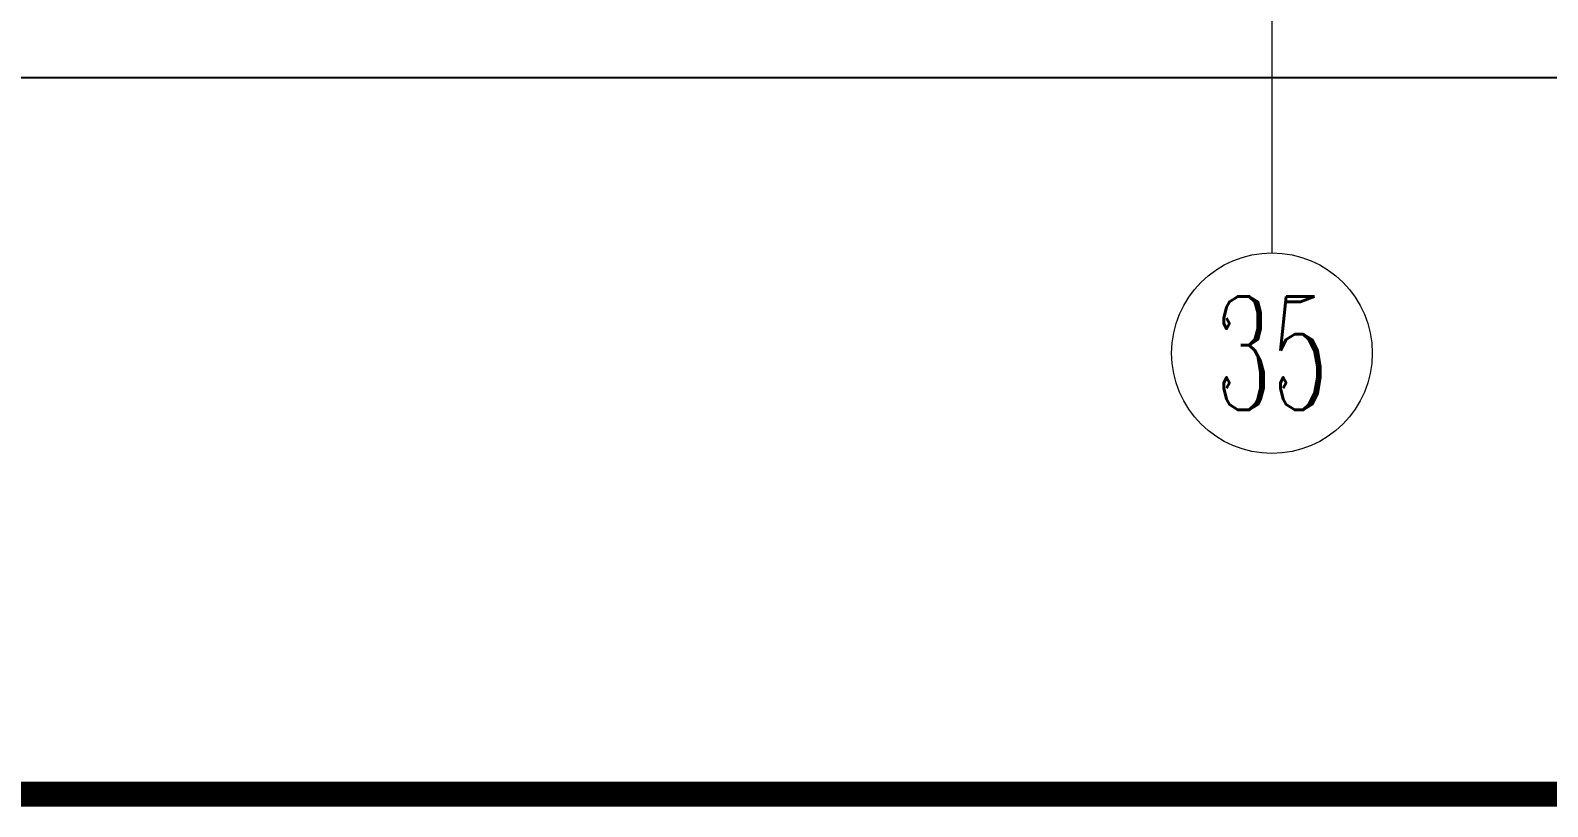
# Model space of a CAD drawing. Extents: x 3753737 to 4713801, y -857380 to 24339.
# Drawn here: x 4082463 to 4088512, y -747704 to -744607 of the extents above; entities that cross this region are included whole.
import ezdxf
from ezdxf.enums import TextEntityAlignment as Align

# ---------------------------------------------------------------- set-up
doc = ezdxf.new("R2010")
doc.units = 0
doc.header["$LTSCALE"] = 1000
doc.header["$MEASUREMENT"] = 0
doc.layers.get('0').update_dxf_attribs({"linetype": 'CONTINUOUS'})
doc.layers.get('Defpoints').update_dxf_attribs({"linetype": 'CONTINUOUS'})
doc.layers.add('!!电气', color=1, linetype='CONTINUOUS')
for name, color, linetype, lineweight in [('AXIS', 114, 'CONTINUOUS', 20), ('AXIS_TEXT', 7, 'CONTINUOUS', 20), ('图框', 147, 'CONTINUOUS', 20)]:
    doc.layers.add(name, color=color, linetype=linetype, lineweight=lineweight)
doc.styles.add('_TCH_AXIS', font='COMPLEX', dxfattribs={"bigfont": 'GBCBIG'})
doc.styles.add('_TCH_DIM_T3', font='SIMPLEX.shx', dxfattribs={"width": 0.705882, "bigfont": 'GBCBIG.shx'})
doc.styles.add('COMPLEX', font='COMPLEX')
doc.dimstyles.new('_TCH_ARCH&&100', dxfattribs={"dimtxt": 297.5, "dimasz": 100, "dimexe": 250, "dimexo": 300, "dimgap": 100, "dimtad": 1, "dimdec": 0, "dimzin": 0, "dimdsep": 46, "dimtxsty": '_TCH_DIM_T3', "dimblk": 'ARCHTICK', "dimcen": 0.09, "dimclrt": 7, "dimazin": 2, "dimtfac": 1, "dimtdec": 0, "dimtix": 1, "dimtmove": 2, "dimatfit": 3, "dimfxl": 1, "dimtolj": 1, "dimtzin": 0, "dimarcsym": 0})

# ---------------------------------------------------------------- blocks, each defined once
blk = doc.blocks.new('_ArchTick')
at = {"color": 0, "linetype": 'ByBlock', "const_width": 0.15}
blk.add_lwpolyline([(-0.5, -0.5), (0.5, 0.5)], dxfattribs=at)
blk = doc.blocks.new('*D592')
at = {"layer": 'AXIS', "color": 0, "lineweight": -2, "transparency": 16777216}
for p, q in [((-100, -1409.4), (-100, -3434.4)), ((50100, -1409.4), (50100, -3434.4)), ((-100, -3184.4), (50100, -3184.4))]:
    blk.add_line(p, q, dxfattribs=at)
at = {"layer": 'Defpoints', "color": 0, "transparency": 16777216}
for p in [(-100, -1109.4), (50100, -1109.4), (50100, -3184.4)]:
    blk.add_point(p, dxfattribs=at)
at = {"layer": 'AXIS', "color": 0, "lineweight": -2, "transparency": 16777216, "xscale": 100, "yscale": 100, "zscale": 100, "rotation": 180}
blk.add_blockref('_ArchTick', (-100, -3184.4), dxfattribs=at)
at = {"layer": 'AXIS', "color": 0, "lineweight": -2, "transparency": 16777216, "xscale": 100, "yscale": 100, "zscale": 100}
blk.add_blockref('_ArchTick', (50100, -3184.4), dxfattribs=at)
at = {"layer": 'AXIS', "color": 7, "transparency": 16777216, "insert": (25000, -2935.6), "char_height": 297.5, "attachment_point": 5, "style": '_TCH_DIM_T3'}
blk.add_mtext('\\A1;50200', dxfattribs=at)
blk = doc.blocks.new('_AXISO')
blk.add_circle((0, 0), 0.5)
at = {"layer": 'AXIS_TEXT', "style": 'COMPLEX', "width": 1.041667}
blk.add_attdef('A', text='', height=0.56, dxfattribs=at).set_placement((-0.25, -0.28), (0.25, -0.28), align=Align.FIT)
blk = doc.blocks.new('A$C5F341E43')
at = {"layer": 'AXIS'}
blk.add_line((46500, -1109.4), (46500, -3884.4), dxfattribs=at)
ref = blk.add_blockref('_AXISO', (46500, -4284.4), dxfattribs=dict(at, xscale=800, yscale=800, zscale=800))
ref.add_attrib('A', '35', dxfattribs={"layer": 'AXIS_TEXT', "height": 452.55, "style": '_TCH_AXIS', "width": 0.636364}).set_placement((46273.7, -4510.6), (46726.3, -4510.6), align=Align.FIT)
dim = blk.add_aligned_dim(p1=(-100, -1109.4), p2=(50100, -1109.4), distance=-2075, text='50200', dimstyle='_TCH_ARCH&&100', dxfattribs=at)
dim.commit()
dim.dimension.update_dxf_attribs({"geometry": '*D592', "text_midpoint": (25000, -2935.6)})

msp = doc.modelspace()

# ---------------------------------------------------------------- linework, layer by layer
at = {"layer": '图框', "const_width": 100}
msp.add_lwpolyline([(4109711, -747653.6), (4109711, -690253.6), (4029111, -690253.6), (4029111, -747653.6)], close=True, dxfattribs=at)

# ---------------------------------------------------------------- block references
at = {"layer": '!!电气'}
msp.add_blockref('A$C5F341E43', (4040913.4, -741610.2), dxfattribs=at)

doc.saveas('drawing.dxf')
